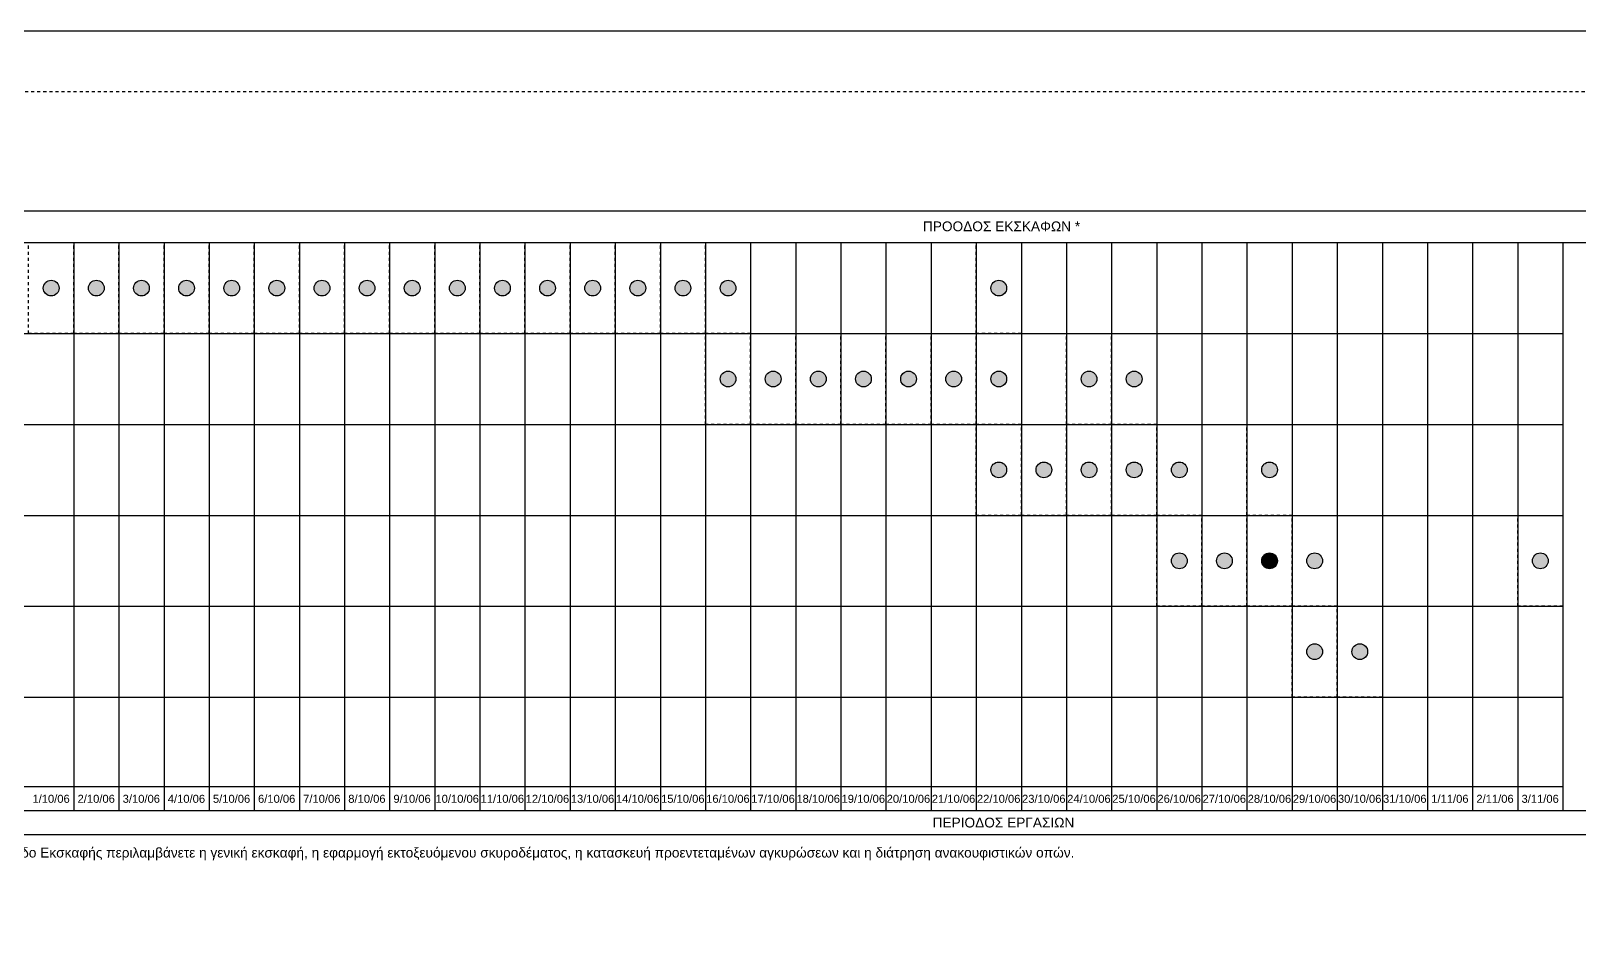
# Model space of a CAD drawing. Header units: millimetres. Extents: x 167 to 1023, y -2 to 136.
# Drawn here: x 798.8 to 849.9, y 106 to 135.5 of the extents above; entities that cross this region are included whole.
import ezdxf
from ezdxf.enums import TextEntityAlignment as Align

# ---------------------------------------------------------------- set-up
doc = ezdxf.new("R2010")
doc.units = ezdxf.units.MM
doc.linetypes.add('DASHED', pattern=[0.75, 0.5, -0.25])
doc.layers.add('OTM Line 0.25', color=7, linetype='Continuous')
doc.layers.add('OTM Title + Pinakida', color=7, linetype='Continuous')
doc.styles.add('Arial Greek', font='ARIAL.TTF')

msp = doc.modelspace()

# ---------------------------------------------------------------- hatches: boundary and pattern name
at = {"linetype": 'DASHED', "ltscale": 0.1}
h = msp.add_hatch(color=7, dxfattribs=at)
edge = h.paths.add_edge_path()
edge.add_arc((796.469, 127.063), 0.26, 0, 360)
edge = h.paths.add_edge_path()
edge.add_arc((797.959, 127.063), 0.26, 0, 360)
edge = h.paths.add_edge_path()
edge.add_arc((799.449, 127.063), 0.26, 0, 360)
edge = h.paths.add_edge_path()
edge.add_arc((800.939, 127.063), 0.26, 0, 360)
edge = h.paths.add_edge_path()
edge.add_arc((802.429, 127.063), 0.26, 0, 360)
edge = h.paths.add_edge_path()
edge.add_arc((803.919, 127.063), 0.26, 0, 360)
edge = h.paths.add_edge_path()
edge.add_arc((805.41, 127.063), 0.26, 0, 360)
edge = h.paths.add_edge_path()
edge.add_arc((806.9, 127.063), 0.26, 0, 360)
edge = h.paths.add_edge_path()
edge.add_arc((808.39, 127.063), 0.26, 0, 360)
edge = h.paths.add_edge_path()
edge.add_arc((809.88, 127.063), 0.26, 0, 360)
edge = h.paths.add_edge_path()
edge.add_arc((811.37, 127.063), 0.26, 0, 360)
edge = h.paths.add_edge_path()
edge.add_arc((812.86, 127.063), 0.26, 0, 360)
edge = h.paths.add_edge_path()
edge.add_arc((814.35, 127.063), 0.26, 0, 360)
edge = h.paths.add_edge_path()
edge.add_arc((815.84, 127.063), 0.26, 0, 360)
edge = h.paths.add_edge_path()
edge.add_arc((817.33, 127.063), 0.26, 0, 360)
edge = h.paths.add_edge_path()
edge.add_arc((818.821, 127.063), 0.26, 0, 360)
edge = h.paths.add_edge_path()
edge.add_arc((820.311, 127.063), 0.26, 0, 360)
edge = h.paths.add_edge_path()
edge.add_arc((821.801, 127.063), 0.26, 0, 360)
h = msp.add_hatch(color=7, dxfattribs=at)
edge = h.paths.add_edge_path()
edge.add_arc((821.801, 124.063), 0.26, 0, 360)
edge = h.paths.add_edge_path()
edge.add_arc((823.291, 124.063), 0.26, 0, 360)
edge = h.paths.add_edge_path()
edge.add_arc((824.781, 124.063), 0.26, 0, 360)
edge = h.paths.add_edge_path()
edge.add_arc((826.271, 124.063), 0.26, 0, 360)
edge = h.paths.add_edge_path()
edge.add_arc((827.761, 124.063), 0.26, 0, 360)
edge = h.paths.add_edge_path()
edge.add_arc((829.251, 124.063), 0.26, 0, 360)
edge = h.paths.add_edge_path()
edge.add_arc((830.741, 124.063), 0.26, 0, 360)
edge = h.paths.add_edge_path()
edge.add_arc((833.722, 124.063), 0.26, 0, 360)
edge = h.paths.add_edge_path()
edge.add_arc((835.212, 124.063), 0.26, 0, 360)
edge = h.paths.add_edge_path()
edge.add_arc((830.741, 127.063), 0.26, 0, 360)
edge = h.paths.add_edge_path()
edge.add_arc((830.741, 121.063), 0.26, 0, 360)
edge = h.paths.add_edge_path()
edge.add_arc((832.231, 121.063), 0.26, 0, 360)
edge = h.paths.add_edge_path()
edge.add_arc((833.722, 121.063), 0.26, 0, 360)
edge = h.paths.add_edge_path()
edge.add_arc((835.212, 121.063), 0.26, 0, 360)
edge = h.paths.add_edge_path()
edge.add_arc((836.702, 121.063), 0.26, 0, 360)
edge = h.paths.add_edge_path()
edge.add_arc((839.682, 121.063), 0.26, 0, 360)
edge = h.paths.add_edge_path()
edge.add_arc((836.702, 118.063), 0.26, 0, 360)
edge = h.paths.add_edge_path()
edge.add_arc((838.192, 118.063), 0.26, 0, 360)
edge = h.paths.add_edge_path()
edge.add_arc((839.682, 118.063), 0.26, 0, 360)
edge = h.paths.add_edge_path()
edge.add_arc((841.172, 118.063), 0.26, 0, 360)
h = msp.add_hatch(color=7, dxfattribs=at)
edge = h.paths.add_edge_path()
edge.add_arc((839.682, 118.063), 0.26, 0, 360)
h = msp.add_hatch(color=7, dxfattribs=at)
edge = h.paths.add_edge_path()
edge.add_arc((848.623, 118.063), 0.26, 0, 360)
edge = h.paths.add_edge_path()
edge.add_arc((850.931, 115.063), 0.26, 0, 360)
edge = h.paths.add_edge_path()
edge.add_arc((852.421, 115.063), 0.26, 0, 360)
edge = h.paths.add_edge_path()
edge.add_arc((853.911, 115.063), 0.26, 0, 360)
edge = h.paths.add_edge_path()
edge.add_arc((856.219, 112.063), 0.26, 0, 360)
edge = h.paths.add_edge_path()
edge.add_arc((857.709, 112.063), 0.26, 0, 360)
edge = h.paths.add_edge_path()
edge.add_arc((859.199, 112.063), 0.26, 0, 360)
edge = h.paths.add_edge_path()
edge.add_arc((860.689, 112.063), 0.26, 0, 360)
edge = h.paths.add_edge_path()
edge.add_arc((862.179, 112.063), 0.26, 0, 360)
edge = h.paths.add_edge_path()
edge.add_arc((863.67, 112.063), 0.26, 0, 360)
edge = h.paths.add_edge_path()
edge.add_arc((865.16, 112.063), 0.26, 0, 360)
at = {"ltscale": 0.1}
h = msp.add_hatch(color=7, dxfattribs=at)
edge = h.paths.add_edge_path()
edge.add_arc((841.172, 115.063), 0.26, 0, 360)
edge = h.paths.add_edge_path()
edge.add_arc((842.662, 115.063), 0.26, 0, 360)

# ---------------------------------------------------------------- linework, layer by layer
at = {"color": 7, "linetype": 'DASHED', "ltscale": 0.1}
msp.add_lwpolyline([(981.144, -0.365), (771.789, -0.365), (771.789, 133.548), (1021.144, 133.548), (1021.144, 57.035)], dxfattribs=at)
for points in [[(798.704, 128.563), (800.194, 128.563), (800.194, 125.563), (798.704, 125.563)], [(800.194, 128.563), (801.684, 128.563), (801.684, 125.563), (800.194, 125.563)], [(801.684, 128.563), (803.174, 128.563), (803.174, 125.563), (801.684, 125.563)], [(803.174, 128.563), (804.665, 128.563), (804.665, 125.563), (803.174, 125.563)], [(804.665, 128.563), (806.155, 128.563), (806.155, 125.563), (804.665, 125.563)], [(806.155, 128.563), (807.645, 128.563), (807.645, 125.563), (806.155, 125.563)], [(807.645, 128.563), (809.135, 128.563), (809.135, 125.563), (807.645, 125.563)], [(809.135, 128.563), (810.625, 128.563), (810.625, 125.563), (809.135, 125.563)], [(810.625, 128.563), (812.115, 128.563), (812.115, 125.563), (810.625, 125.563)], [(812.115, 128.563), (813.605, 128.563), (813.605, 125.563), (812.115, 125.563)], [(813.605, 128.563), (815.095, 128.563), (815.095, 125.563), (813.605, 125.563)], [(815.095, 128.563), (816.585, 128.563), (816.585, 125.563), (815.095, 125.563)], [(816.585, 128.563), (818.075, 128.563), (818.075, 125.563), (816.585, 125.563)], [(818.075, 128.563), (819.566, 128.563), (819.566, 125.563), (818.075, 125.563)], [(819.566, 128.563), (821.056, 128.563), (821.056, 125.563), (819.566, 125.563)], [(821.056, 128.563), (822.546, 128.563), (822.546, 125.563), (821.056, 125.563)], [(829.996, 128.563), (831.486, 128.563), (831.486, 125.563), (829.996, 125.563)], [(821.056, 125.563), (822.546, 125.563), (822.546, 122.563), (821.056, 122.563)], [(822.546, 125.563), (824.036, 125.563), (824.036, 122.563), (822.546, 122.563)], [(824.036, 125.563), (825.526, 125.563), (825.526, 122.563), (824.036, 122.563)], [(825.526, 125.563), (827.016, 125.563), (827.016, 122.563), (825.526, 122.563)], [(827.016, 125.563), (828.506, 125.563), (828.506, 122.563), (827.016, 122.563)], [(828.506, 125.563), (829.996, 125.563), (829.996, 122.563), (828.506, 122.563)], [(829.996, 125.563), (831.486, 125.563), (831.486, 122.563), (829.996, 122.563)], [(832.977, 125.563), (834.467, 125.563), (834.467, 122.563), (832.977, 122.563)], [(834.467, 125.563), (835.957, 125.563), (835.957, 122.563), (834.467, 122.563)], [(829.996, 122.563), (831.486, 122.563), (831.486, 119.563), (829.996, 119.563)], [(831.486, 122.563), (832.977, 122.563), (832.977, 119.563), (831.486, 119.563)], [(832.977, 122.563), (834.467, 122.563), (834.467, 119.563), (832.977, 119.563)], [(834.467, 122.563), (835.957, 122.563), (835.957, 119.563), (834.467, 119.563)], [(835.957, 122.563), (837.447, 122.563), (837.447, 119.563), (835.957, 119.563)], [(838.937, 122.563), (840.427, 122.563), (840.427, 119.563), (838.937, 119.563)], [(835.957, 119.563), (837.447, 119.563), (837.447, 116.563), (835.957, 116.563)], [(837.447, 119.563), (838.937, 119.563), (838.937, 116.563), (837.447, 116.563)], [(838.937, 119.563), (840.427, 119.563), (840.427, 116.563), (838.937, 116.563)], [(838.937, 119.563), (840.427, 119.563), (840.427, 116.563), (838.937, 116.563)], [(840.427, 119.563), (841.917, 119.563), (841.917, 116.563), (840.427, 116.563)], [(847.878, 119.563), (849.368, 119.563), (849.368, 116.563), (847.878, 116.563)], [(840.427, 116.563), (841.917, 116.563), (841.917, 113.563), (840.427, 113.563)], [(841.917, 116.563), (843.407, 116.563), (843.407, 113.563), (841.917, 113.563)]]:
    msp.add_lwpolyline(points, close=True, dxfattribs=at)
at = {"layer": 'OTM Line 0.25', "ltscale": 0.1}
for p, q in [((794.234, 129.607), (865.905, 129.607)), ((794.234, 128.563), (865.905, 128.563)), ((800.194, 128.563), (800.194, 109.819)), ((800.194, 128.563), (800.194, 109.819)), ((801.684, 128.563), (801.684, 109.819)), ((801.684, 128.563), (801.684, 109.819)), ((804.665, 128.563), (804.665, 109.819)), ((804.665, 128.563), (804.665, 109.819)), ((812.115, 128.563), (812.115, 109.819)), ((812.115, 128.563), (812.115, 109.819)), ((818.075, 128.563), (818.075, 109.819)), ((818.075, 128.563), (818.075, 109.819)), ((825.526, 128.563), (825.526, 109.819)), ((825.526, 128.563), (825.526, 109.819)), ((827.016, 128.563), (827.016, 109.819)), ((827.016, 128.563), (827.016, 109.819)), ((828.506, 128.563), (828.506, 109.819)), ((828.506, 128.563), (828.506, 109.819)), ((829.996, 128.563), (829.996, 109.819)), ((829.996, 128.563), (829.996, 109.819)), ((831.486, 128.563), (831.486, 109.819)), ((831.486, 128.563), (831.486, 109.819)), ((832.977, 128.563), (832.977, 109.819)), ((832.977, 128.563), (832.977, 109.819)), ((834.467, 128.563), (834.467, 109.819)), ((834.467, 128.563), (834.467, 109.819)), ((835.957, 128.563), (835.957, 109.819)), ((835.957, 128.563), (835.957, 109.819)), ((837.447, 128.563), (837.447, 109.819)), ((837.447, 128.563), (837.447, 109.819)), ((838.937, 128.563), (838.937, 109.819)), ((838.937, 128.563), (838.937, 109.819)), ((840.427, 128.563), (840.427, 109.819)), ((840.427, 128.563), (840.427, 109.819)), ((841.917, 128.563), (841.917, 109.819)), ((841.917, 128.563), (841.917, 109.819)), ((843.407, 128.563), (843.407, 109.819)), ((843.407, 128.563), (843.407, 109.819)), ((844.897, 128.563), (844.897, 109.819)), ((844.897, 128.563), (844.897, 109.819)), ((846.387, 128.563), (846.387, 109.819)), ((846.387, 128.563), (846.387, 109.819)), ((847.878, 128.563), (847.878, 109.819)), ((847.878, 128.563), (847.878, 109.819)), ((849.368, 128.563), (849.368, 109.819)), ((794.234, 125.563), (849.368, 125.563)), ((794.234, 122.563), (849.368, 122.563)), ((794.234, 119.563), (849.368, 119.563)), ((794.234, 116.563), (849.368, 116.563)), ((794.234, 113.563), (849.368, 113.563)), ((794.234, 110.62), (849.368, 110.62)), ((795.724, 109.819), (865.905, 109.819)), ((865.905, 109.017), (794.234, 109.017))]:
    msp.add_line(p, q, dxfattribs=at)
for centre in [(799.449, 127.063), (800.939, 127.063), (802.429, 127.063), (803.919, 127.063), (805.41, 127.063), (806.9, 127.063), (808.39, 127.063), (809.88, 127.063), (811.37, 127.063), (812.86, 127.063), (814.35, 127.063), (815.84, 127.063), (817.33, 127.063), (818.821, 127.063), (820.311, 127.063), (821.801, 127.063), (830.741, 127.063), (821.801, 124.063), (823.291, 124.063), (824.781, 124.063), (826.271, 124.063), (827.761, 124.063), (829.251, 124.063), (830.741, 124.063), (833.722, 124.063), (835.212, 124.063), (830.741, 121.063), (832.231, 121.063), (833.722, 121.063), (835.212, 121.063), (836.702, 121.063), (839.682, 121.063), (836.702, 118.063), (838.192, 118.063), (839.682, 118.063), (839.682, 118.063), (841.172, 118.063), (848.623, 118.063), (841.172, 115.063), (842.662, 115.063)]:
    msp.add_circle(centre, 0.26, dxfattribs=at)
at = {"layer": 'OTM Title + Pinakida'}
for p, q in [((803.174, 128.563), (803.174, 109.819)), ((803.174, 128.563), (803.174, 109.819)), ((806.155, 128.563), (806.155, 109.819)), ((806.155, 128.563), (806.155, 109.819)), ((807.645, 128.563), (807.645, 109.819)), ((807.645, 128.563), (807.645, 109.819)), ((809.135, 128.563), (809.135, 109.819)), ((809.135, 128.563), (809.135, 109.819)), ((810.625, 128.563), (810.625, 109.819)), ((810.625, 128.563), (810.625, 109.819)), ((813.605, 128.563), (813.605, 109.819)), ((813.605, 128.563), (813.605, 109.819)), ((815.095, 128.563), (815.095, 109.819)), ((815.095, 128.563), (815.095, 109.819)), ((816.585, 128.563), (816.585, 109.819)), ((816.585, 128.563), (816.585, 109.819)), ((819.566, 128.563), (819.566, 109.819)), ((819.566, 128.563), (819.566, 109.819)), ((821.056, 128.563), (821.056, 109.819)), ((821.056, 128.563), (821.056, 109.819)), ((822.546, 128.563), (822.546, 109.819)), ((822.546, 128.563), (822.546, 109.819)), ((824.036, 128.563), (824.036, 109.819)), ((824.036, 128.563), (824.036, 109.819))]:
    msp.add_line(p, q, dxfattribs=at)
at = {"layer": 'OTM Title + Pinakida', "color": 2, "ltscale": 0.1}
msp.add_lwpolyline([(981.144, -2.365), (769.789, -2.365), (769.789, 135.548), (1023.144, 135.548), (1023.144, 57.035)], dxfattribs=at)

# ---------------------------------------------------------------- texts
at = {"layer": 'OTM Title + Pinakida', "style": 'Arial Greek'}
for s, height, p in [('ΠΡΟΟΔΟΣ ΕΚΣΚΑΦΩΝ * ', 0.32305, (830.895, 129.101)), ('1/10/06', 0.2643, (799.445, 110.209)), ('2/10/06', 0.2643, (800.935, 110.209)), ('3/10/06', 0.2643, (802.425, 110.209)), ('4/10/06', 0.2643, (803.915, 110.209)), ('5/10/06', 0.2643, (805.405, 110.209)), ('6/10/06', 0.2643, (806.895, 110.209)), ('7/10/06', 0.2643, (808.385, 110.209)), ('8/10/06', 0.2643, (809.875, 110.209)), ('9/10/06', 0.2643, (811.366, 110.209)), ('10/10/06', 0.2643, (812.856, 110.209)), ('11/10/06', 0.2643, (814.346, 110.209)), ('12/10/06', 0.2643, (815.836, 110.209)), ('13/10/06', 0.2643, (817.326, 110.209)), ('14/10/06', 0.2643, (818.816, 110.209)), ('15/10/06', 0.2643, (820.306, 110.209)), ('16/10/06', 0.2643, (821.796, 110.209)), ('17/10/06', 0.2643, (823.286, 110.209)), ('18/10/06', 0.2643, (824.777, 110.209)), ('19/10/06', 0.2643, (826.267, 110.209)), ('20/10/06', 0.2643, (827.757, 110.209)), ('21/10/06', 0.2643, (829.247, 110.209)), ('22/10/06', 0.2643, (830.737, 110.209)), ('23/10/06', 0.2643, (832.227, 110.209)), ('24/10/06', 0.2643, (833.717, 110.209)), ('25/10/06', 0.2643, (835.207, 110.209)), ('26/10/06', 0.2643, (836.697, 110.209)), ('27/10/06', 0.2643, (838.187, 110.209)), ('28/10/06', 0.2643, (839.678, 110.209)), ('29/10/06', 0.2643, (841.168, 110.209)), ('30/10/06', 0.2643, (842.658, 110.209)), ('31/10/06', 0.2643, (844.148, 110.209)), ('1/11/06', 0.2643, (845.638, 110.209)), ('2/11/06', 0.2643, (847.128, 110.209)), ('3/11/06', 0.2643, (848.618, 110.209)), ('ΠΕΡΙΟΔΟΣ ΕΡΓΑΣΙΩΝ', 0.32305, (830.895, 109.424)), ('* Aνά Eπίπεδο Eκσκαφής περιλαμβάνετε η γενική εκσκαφή, η εφαρμογή εκτοξευόμενου σκυροδέματος, η κατασκευή προεντεταμένων αγκυρώσεων και η διάτρηση ανακουφιστικών οπών.', 0.323052, (814.629, 108.433))]:
    msp.add_text(s, height=height, dxfattribs=at).set_placement(p, align=Align.MIDDLE_CENTER)

doc.saveas('drawing.dxf')
